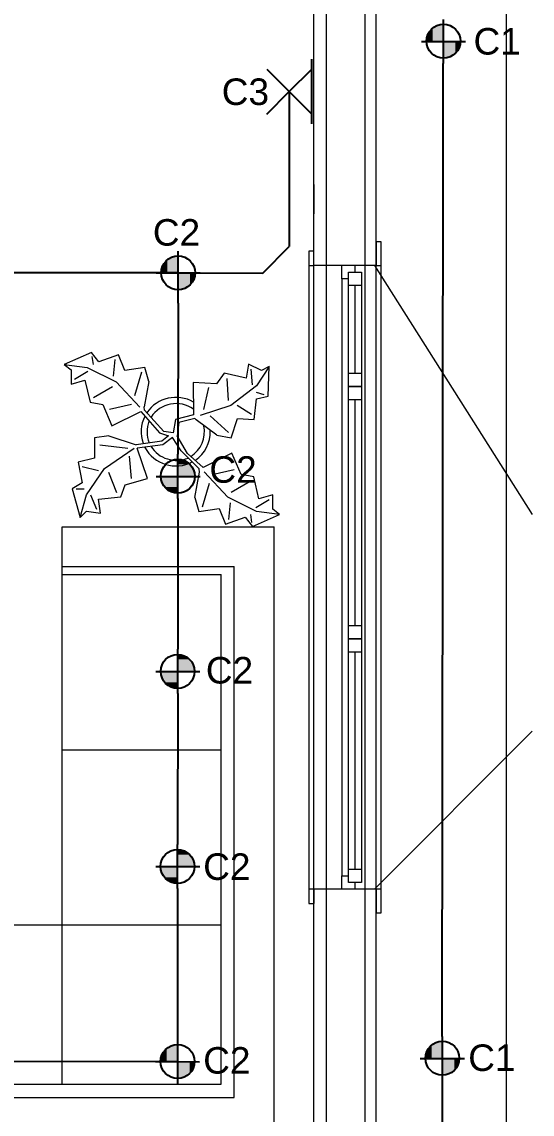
# Model space of a CAD drawing. Header units: millimetres. Extents: x 122681 to 489967, y 7796 to 82317.
# Drawn here: x 146636 to 148561, y 42019 to 46135 of the extents above; entities that cross this region are included whole.
import ezdxf

# ---------------------------------------------------------------- set-up
doc = ezdxf.new("R2010")
doc.units = ezdxf.units.MM
doc.layers.add('Grunnur', color=252, linetype='Continuous', lineweight=18)
for name, color, linetype in [('PDF_R-SKYR-TEXTI', 7, 'Continuous'), ('PDF_Text', 7, 'Continuous'), ('R-TAKN-LAGSPENNA', 7, 'Continuous')]:
    doc.layers.add(name, color=color, linetype=linetype)
doc.styles.add('PDF Arial', font='arial.ttf')

msp = doc.modelspace()

# ---------------------------------------------------------------- linework, layer by layer
at = {"color": 7, "linetype": 'Continuous', "lineweight": 25}
for p, q in [((148224, 44227.6), (148225.9, 45977.6)), ((147644.9, 45871.8), (147644.9, 45288.2)), ((147544.9, 45188.2), (147644.9, 45288.2)), ((147308.4, 45188.4), (147544.9, 45188.2)), ((148221.9, 42311.4), (148224, 44227.6)), ((148221.7, 42145.3), (148221.7, 41406.8))]:
    msp.add_line(p, q, dxfattribs=at)
for p, q in [((147225.3, 45189), (146569.4, 45189.6)), ((147225.2, 45074.3), (147224.8, 44505.4)), ((147224.6, 44339.2), (147224.2, 43770.3)), ((147224, 43604.1), (147223.6, 43035.2)), ((147223.4, 42869.1), (147223, 42216.5)), ((147223, 42216.5), (146570.5, 42217))]:
    msp.add_line(p, q)
at = {"layer": 'Grunnur', "color": 252, "linetype": 'Continuous', "lineweight": 18}
for p, q in [((148464.9, 41139.4), (148464.9, 47162.6)), ((147972.8, 41558.3), (147972.8, 46528.3)), ((147930.8, 41600.3), (147930.8, 46486.3)), ((147785.8, 41745.3), (147785.8, 46341.3)), ((147737.8, 41793.3), (147737.8, 46293.3)), ((147737.8, 45521.6), (147737.8, 45411.6)), ((147991.8, 45305.6), (147972.8, 45305.6)), ((147991.8, 45305.6), (147972.8, 45305.6)), ((147972.8, 45305.6), (147972.8, 45216.6)), ((147972.8, 45216.6), (147972.8, 45305.6)), ((147991.8, 42778.6), (147991.8, 45305.6)), ((147991.8, 45216.6), (147991.8, 45305.6)), ((147737.8, 45270.6), (147718.8, 45270.6)), ((147718.8, 45270.6), (147718.8, 42813.6)), ((147737.8, 45270.6), (147718.8, 45270.6)), ((147718.8, 45270.6), (147718.8, 45216.6)), ((147737.8, 45216.6), (147737.8, 45270.6)), ((147737.8, 45216.6), (147737.8, 45270.6)), ((147718.8, 45216.6), (147737.8, 45216.6)), ((147750.8, 45216.6), (147735.3, 45216.6)), ((147737.8, 42867.6), (147737.8, 45216.6)), ((147788.8, 45216.6), (147750.8, 45216.6)), ((147842.8, 45216.6), (147788.8, 45216.6)), ((147842.8, 45191.6), (147842.8, 45216.6)), ((147892.8, 45216.6), (147842.8, 45216.6)), ((147892.8, 45216.6), (147892.8, 45191.6)), ((147928.8, 45216.6), (147892.8, 45216.6)), ((147941.3, 45216.6), (147928.8, 45216.6)), ((147960.3, 45216.6), (147941.3, 45216.6)), ((147972.8, 45216.6), (147960.3, 45216.6)), ((147966.6, 45216.6), (148561.4, 44277.8)), ((147972.8, 45216.6), (147991.8, 45216.6)), ((147972.8, 42867.6), (147972.8, 45216.6)), ((147842.8, 45166.6), (147842.8, 45191.6)), ((147842.8, 45166.6), (147842.8, 44760.4)), ((147867.8, 45166.6), (147842.8, 45166.6)), ((147867.8, 45141.6), (147867.8, 45191.6)), ((147867.8, 45191.6), (147917.8, 45191.6)), ((147917.8, 45191.6), (147917.8, 45141.6)), ((147867.8, 44810.4), (147867.8, 45141.6)), ((147917.8, 45141.6), (147867.8, 45141.6)), ((147892.8, 45141.6), (147892.8, 44810.4)), ((147917.8, 45141.6), (147917.8, 44810.4)), ((146898, 44888.7), (146795.8, 44843.3)), ((146926.2, 44853.9), (146898, 44888.7)), ((146900.1, 44873.5), (146904.4, 44843.1)), ((147000.1, 44879.8), (146926.2, 44853.9)), ((147023.8, 44821.1), (147000.1, 44879.8)), ((146795.8, 44843.3), (146821.8, 44823.7)), ((146795.8, 44843.3), (146882.7, 44832.2)), ((146821.8, 44823.7), (146821.7, 44769.4)), ((146882.7, 44832.2), (146991.2, 44777.7)), ((146987, 44862.4), (146980.3, 44799.4)), ((147099.9, 44831.7), (147023.8, 44821.1)), ((147115, 44779.6), (147099.9, 44831.7)), ((147491.1, 44845.1), (147481.8, 44791.6)), ((147539.9, 44821.2), (147491.1, 44845.1)), ((147506.3, 44767.5), (147501, 44825.7)), ((147568.9, 44836), (147520.9, 44762.7)), ((147568.9, 44836), (147539.9, 44821.2)), ((147564.9, 44724.2), (147568.9, 44836)), ((146821.7, 44769.4), (146873.9, 44784.5)), ((146884.8, 44817), (146834.8, 44786.7)), ((146873.9, 44784.5), (146893.2, 44701.9)), ((147086.8, 44814.4), (147060.6, 44725.4)), ((147399.1, 44810.4), (147370.2, 44771.3)), ((147481.8, 44791.6), (147399.1, 44810.4)), ((147408.9, 44791), (147414.4, 44708.5)), ((147867.8, 44760.4), (147867.8, 44810.4)), ((147867.8, 44810.4), (147917.8, 44810.4)), ((147917.8, 44810.4), (147917.8, 44760.4)), ((146906.3, 44719.2), (146978.1, 44760.3)), ((146991.2, 44777.7), (147080.4, 44682.3)), ((147115, 44779.6), (147097.4, 44684)), ((147370.2, 44771.3), (147282.7, 44775.5)), ((147282.7, 44775.5), (147283.7, 44654.1)), ((147322.4, 44673.8), (147341.2, 44756.5)), ((147520.9, 44762.7), (147424.3, 44689.1)), ((147842.8, 44760.4), (147842.8, 43492)), ((147917.8, 44760.4), (147867.8, 44760.4)), ((147867.8, 44710.4), (147867.8, 44760.4)), ((147867.8, 44760.4), (147917.8, 44760.4)), ((147917.8, 44760.4), (147917.8, 44710.4)), ((146893.2, 44701.9), (146941, 44693.1)), ((147512.1, 44636.4), (147521.2, 44714.2)), ((147550.3, 44728.9), (147521.1, 44738.4)), ((147521.2, 44714.2), (147564.9, 44724.2)), ((147867.8, 43859.5), (147867.8, 44710.4)), ((147917.8, 44710.4), (147867.8, 44710.4)), ((147892.8, 44710.4), (147892.8, 43859.5)), ((147917.8, 44710.4), (147917.8, 43859.5)), ((146941, 44693.1), (146975.6, 44612.6)), ((147049.6, 44692.8), (146967, 44673.4)), ((146975.6, 44612.6), (147084.3, 44666.7)), ((147084.3, 44666.7), (147155.5, 44585.9)), ((147098.9, 44671.7), (147097.4, 44684)), ((147171, 44591.6), (147098.9, 44671.7)), ((147424.3, 44689.1), (147308, 44651.5)), ((147502.3, 44655.7), (147448.6, 44689.3)), ((147215.2, 44636.9), (147206.4, 44585.9)), ((147283.7, 44654.1), (147215.2, 44636.9)), ((147228.5, 44625.6), (147221.8, 44574.6)), ((147288.7, 44639.5), (147228.5, 44625.6)), ((147228.5, 44625.6), (147228.5, 44625.6)), ((147293.5, 44634.7), (147288.7, 44639.5)), ((147371.7, 44577), (147293.5, 44634.7)), ((147415.3, 44587), (147346.8, 44649.7)), ((147425.2, 44567.7), (147448.9, 44640.7)), ((147448.9, 44640.7), (147512.1, 44636.4)), ((147155.5, 44585.9), (147188.7, 44574.6)), ((147206.4, 44585.9), (147171, 44591.6)), ((147371.7, 44577), (147425.2, 44567.7)), ((146963.6, 44574.9), (146909.8, 44567.2)), ((146909.8, 44567.2), (146909.8, 44490.4)), ((147035.4, 44527), (146930.2, 44539.5)), ((146963.6, 44574.9), (147067.1, 44540.6)), ((147164.4, 44554.8), (147067.1, 44540.6)), ((147168.2, 44541.2), (147071.1, 44528.8)), ((147188.7, 44574.6), (147164.4, 44554.8)), ((147204.2, 44568.9), (147168.2, 44541.2)), ((147237.3, 44517.9), (147204.2, 44568.9)), ((147260.8, 44508.1), (147221.8, 44574.6)), ((146948.2, 44452), (147060.1, 44528.4)), ((147040.4, 44498), (147048.1, 44413.5)), ((147109.5, 44413.5), (147071.1, 44528.8)), ((147305.1, 44450.2), (147237.3, 44517.9)), ((147260.8, 44508.1), (147319.6, 44455.2)), ((147428.4, 44509.3), (147319.6, 44455.2)), ((147463, 44428.8), (147428.4, 44509.3)), ((146909.8, 44490.4), (146848.4, 44475)), ((146848.4, 44475), (146863.7, 44398.2)), ((146863.7, 44459.6), (146925.2, 44444.3)), ((146879.1, 44352.1), (146948.2, 44452)), ((146994.3, 44359.8), (146963.6, 44436.6)), ((147025, 44390.5), (147109.5, 44413.5)), ((147288.9, 44342.3), (147306.5, 44437.9)), ((147306.5, 44437.9), (147305.1, 44450.2)), ((147412.8, 44344.2), (147323.5, 44438.6)), ((147354.3, 44429.1), (147436.9, 44448.4)), ((147510.7, 44420), (147463, 44428.8)), ((147530.1, 44337.4), (147510.7, 44420)), ((146863.7, 44398.2), (146825.3, 44375.1)), ((146825.3, 44375.1), (146856.1, 44267.6)), ((146840.7, 44375.1), (146871.4, 44375.1)), ((147009.7, 44344.4), (147025, 44390.5)), ((147317.1, 44307.5), (147343.4, 44396.5)), ((147497.7, 44402.7), (147425.9, 44361.6)), ((146856.1, 44267.6), (146879.1, 44352.1)), ((146894.5, 44352.1), (146917.5, 44298.3)), ((146925.2, 44336.7), (147009.7, 44344.4)), ((146932.9, 44283), (146925.2, 44336.7)), ((147288.9, 44342.3), (147304, 44290.1)), ((147521.3, 44289.6), (147412.8, 44344.2)), ((147519.2, 44304.8), (147569.2, 44335.2)), ((147582.3, 44352.5), (147530.1, 44337.4)), ((147582.2, 44298.2), (147582.3, 44352.5)), ((146856.1, 44267.6), (146879.1, 44290.6)), ((146879.1, 44290.6), (146932.9, 44283)), ((147304, 44290.1), (147380.1, 44300.8)), ((147380.1, 44300.8), (147403.9, 44242.1)), ((147416.9, 44259.5), (147423.6, 44322.4)), ((147608.2, 44278.6), (147521.3, 44289.6)), ((147608.2, 44278.6), (147582.2, 44298.2)), ((147403.9, 44242.1), (147477.8, 44268)), ((147477.8, 44268), (147506, 44233.2)), ((147503.8, 44248.4), (147499.5, 44278.8)), ((147506, 44233.2), (147608.2, 44278.6)), ((146787.4, 44231.8), (147587.4, 44231.8)), ((146787.4, 42131.8), (146787.4, 44231.8)), ((147587.4, 41931.8), (147587.4, 44231.8)), ((146787.4, 44081.8), (147437.4, 44081.8)), ((146787.4, 44051.8), (147387.4, 44051.8)), ((147387.4, 42131.8), (147387.4, 44051.8)), ((147437.4, 42081.8), (147437.4, 44081.8)), ((147867.8, 43809.5), (147867.8, 43859.5)), ((147867.8, 43859.5), (147917.8, 43859.5)), ((147917.8, 43859.5), (147917.8, 43809.5)), ((147917.8, 43809.5), (147867.8, 43809.5)), ((147867.8, 43759.5), (147867.8, 43809.5)), ((147867.8, 43809.5), (147917.8, 43809.5)), ((147917.8, 43809.5), (147917.8, 43759.5)), ((147917.8, 43759.5), (147867.8, 43759.5)), ((147867.8, 42941.6), (147867.8, 43759.5)), ((147892.8, 43759.5), (147892.8, 42941.6)), ((147917.8, 43759.5), (147917.8, 42941.6)), ((147842.8, 43492), (147842.8, 42917.6)), ((147966.6, 42866.6), (148561.4, 43461.4)), ((147867.8, 42891.6), (147867.8, 42941.6)), ((147867.8, 42941.6), (147917.8, 42941.6)), ((147917.8, 42941.6), (147917.8, 42891.6)), ((147842.8, 42891.6), (147842.8, 42916.6)), ((147842.8, 42916.6), (147867.8, 42916.6)), ((147842.8, 42866.6), (147842.8, 42891.6)), ((147917.8, 42891.6), (147867.8, 42891.6)), ((147892.8, 42891.6), (147892.8, 42866.6)), ((147718.8, 42866.6), (147718.8, 42812.6)), ((147737.8, 42866.6), (147718.8, 42866.6)), ((147750.8, 42866.6), (147735.3, 42866.6)), ((147737.8, 42812.6), (147737.8, 42866.6)), ((147737.8, 42866.6), (147737.8, 42812.6)), ((147788.8, 42866.6), (147750.8, 42866.6)), ((147842.8, 42866.6), (147788.8, 42866.6)), ((147892.8, 42866.6), (147842.8, 42866.6)), ((147928.8, 42866.6), (147892.8, 42866.6)), ((147941.3, 42866.6), (147928.8, 42866.6)), ((147960.3, 42866.6), (147941.3, 42866.6)), ((147972.8, 42866.6), (147960.3, 42866.6)), ((147972.8, 42866.6), (147972.8, 42777.6)), ((147991.8, 42866.6), (147972.8, 42866.6)), ((147972.8, 42866.6), (147972.8, 42777.6)), ((147991.8, 42777.6), (147991.8, 42866.6)), ((147718.8, 42812.6), (147737.8, 42812.6)), ((147718.8, 42812.6), (147737.8, 42812.6)), ((147972.8, 42777.6), (147991.8, 42777.6)), ((147972.8, 42777.6), (147991.8, 42777.6))]:
    msp.add_line(p, q, dxfattribs=at)
for points in [[(146787.4, 43391.8), (147387.4, 43391.8)], [(145287.4, 42731.8), (147387.4, 42731.8)], [(145467.4, 42131.8), (147387.4, 42131.8)], [(145437.4, 42081.8), (147437.4, 42081.8)]]:
    msp.add_lwpolyline(points, dxfattribs=at)
for centre, radius, start, end in [((147216.9, 44586.6), 133.1, 59.8972, 145.6243), ((147218.2, 44582.1), 114, 55.0586, 146.1781), ((147219.1, 44589.6), 133.2, 153.9082, 198.7983), ((147222.7, 44590.3), 114.7, 159.9699, 201.5906), ((147216.3, 44590.2), 108.6, 301.3275, 11.8353), ((147216.3, 44590.2), 130.4, 304.8831, 1.3853), ((147219.3, 44597.2), 114.9, 212.528, 292.6289), ((147217.4, 44594.9), 133.6, 208.7286, 297.4188)]:
    msp.add_arc(centre, radius, start, end, dxfattribs=at)
at = {"layer": 'PDF_R-SKYR-TEXTI', "lineweight": 25}
for points in [[(148226.1, 46143.7), (148225.9, 45977.6)], [(148143.4, 46061.3), (148309.6, 46061.1)], [(147224.9, 45271.1), (147224.7, 45104.9)], [(147142.3, 45188.6), (147308.4, 45188.4)], [(147225.2, 45074.3), (147225.3, 45189)], [(147224.6, 44339.2), (147224.8, 44505.4)], [(147142.2, 44421.8), (147308.3, 44421.7)], [(147224, 43604.1), (147224.2, 43770.3)], [(147141.6, 43686.8), (147307.7, 43686.6)], [(147223.4, 42869.1), (147223.6, 43035.2)], [(147141, 42951.7), (147307.1, 42951.5)], [(147223, 42299.1), (147222.9, 42132.9)], [(148221.9, 42311.4), (148221.7, 42145.3)], [(147140.4, 42216.6), (147306.6, 42216.5)], [(148139.3, 42229), (148305.4, 42228.8)]]:
    msp.add_lwpolyline(points, dxfattribs=at)
for centre in [(148226.5, 46061.7), (147225.3, 45189), (147224.2, 44422.3), (147223.6, 43687.2), (147223, 42952.1), (147223.5, 42217.1), (148222.4, 42229.4)]:
    msp.add_circle(centre, 64, dxfattribs=at)
at = {"layer": 'PDF_R-SKYR-TEXTI', "transparency": 33554559}
for points in [[(148177.3, 46061.3), (148177.3, 46102.5), (148171, 46061.3)], [(148177.3, 46102.5), (148171, 46061.3), (148171, 46093)], [(148185.8, 46061.2), (148185.8, 46109.9), (148177.3, 46061.3)], [(148185.8, 46109.9), (148177.3, 46061.3), (148177.3, 46102.5)], [(148194.2, 46061.2), (148194.3, 46116.3), (148185.8, 46061.2)], [(148194.3, 46116.3), (148185.8, 46061.2), (148185.8, 46109.9)], [(148204.8, 46061.2), (148204.9, 46121.5), (148194.2, 46061.2)], [(148204.9, 46121.5), (148194.2, 46061.2), (148194.3, 46116.3)], [(148215.4, 46061.2), (148215.5, 46123.7), (148204.8, 46061.2)], [(148215.5, 46123.7), (148204.8, 46061.2), (148204.9, 46121.5)], [(148226, 46061.2), (148226.1, 46124.7), (148215.4, 46061.2)], [(148226.1, 46124.7), (148215.4, 46061.2), (148215.5, 46123.7)], [(148163.6, 46071.8), (148163.5, 46061.3), (148162.5, 46061.3)], [(148166.7, 46082.4), (148163.6, 46071.8), (148163.5, 46061.3)], [(148166.7, 46082.4), (148166.7, 46061.3), (148163.5, 46061.3)], [(148171, 46061.3), (148171, 46093), (148166.7, 46061.3)], [(148171, 46093), (148166.7, 46061.3), (148166.7, 46082.4)], [(148238.6, 45998.7), (148238.7, 46061.2), (148225.9, 45996.6)], [(148238.7, 46061.2), (148225.9, 45996.6), (148226, 46061.2)], [(148250.3, 46001.9), (148250.3, 46061.2), (148238.6, 45998.7)], [(148250.3, 46061.2), (148238.6, 45998.7), (148238.7, 46061.2)], [(148261.9, 46008.2), (148262, 46061.2), (148250.3, 46001.9)], [(148262, 46061.2), (148250.3, 46001.9), (148250.3, 46061.2)], [(148271.5, 46061.1), (148261.9, 46008.2), (148262, 46061.2)], [(148271.4, 46015.6), (148271.5, 46061.1), (148261.9, 46008.2)], [(148279.9, 46025.2), (148280, 46061.1), (148271.4, 46015.6)], [(148280, 46061.1), (148271.4, 46015.6), (148271.5, 46061.1)], [(148285.2, 46036.8), (148285.3, 46061.1), (148279.9, 46025.2)], [(148285.3, 46061.1), (148279.9, 46025.2), (148280, 46061.1)], [(148289.5, 46048.4), (148289.5, 46061.1), (148285.2, 46036.8)], [(148289.5, 46061.1), (148285.2, 46036.8), (148285.3, 46061.1)], [(148290.5, 46061.1), (148289.5, 46048.4), (148289.5, 46061.1)], [(147184.6, 45188.5), (147184.6, 45237.2), (147176.1, 45188.5)], [(147184.6, 45237.2), (147176.1, 45188.5), (147176.1, 45229.8)], [(147193, 45188.5), (147193.1, 45243.6), (147184.6, 45188.5)], [(147193.1, 45243.6), (147184.6, 45188.5), (147184.6, 45237.2)], [(147203.6, 45188.5), (147203.7, 45248.8), (147193, 45188.5)], [(147203.7, 45248.8), (147193, 45188.5), (147193.1, 45243.6)], [(147214.2, 45188.5), (147214.3, 45251), (147203.6, 45188.5)], [(147214.3, 45251), (147203.6, 45188.5), (147203.7, 45248.8)], [(147224.8, 45188.5), (147224.8, 45252), (147214.2, 45188.5)], [(147224.8, 45252), (147214.2, 45188.5), (147214.3, 45251)], [(147162.4, 45199.1), (147162.4, 45188.6), (147161.3, 45188.6)], [(147165.6, 45209.7), (147162.4, 45199.1), (147162.4, 45188.6)], [(147165.6, 45209.7), (147165.5, 45188.6), (147162.4, 45188.6)], [(147169.8, 45188.5), (147169.8, 45220.3), (147165.5, 45188.6)], [(147169.8, 45220.3), (147165.5, 45188.6), (147165.6, 45209.7)], [(147176.1, 45188.5), (147176.1, 45229.8), (147169.8, 45188.5)], [(147176.1, 45229.8), (147169.8, 45188.5), (147169.8, 45220.3)], [(147237.4, 45126.1), (147237.5, 45188.5), (147224.7, 45123.9)], [(147237.5, 45188.5), (147224.7, 45123.9), (147224.8, 45188.5)], [(147249.1, 45129.2), (147249.1, 45188.5), (147237.4, 45126.1)], [(147249.1, 45188.5), (147237.4, 45126.1), (147237.5, 45188.5)], [(147260.7, 45135.6), (147260.8, 45188.5), (147249.1, 45129.2)], [(147260.8, 45188.5), (147249.1, 45129.2), (147249.1, 45188.5)], [(147270.3, 45143), (147270.3, 45188.5), (147260.7, 45135.6)], [(147270.3, 45188.5), (147260.7, 45135.6), (147260.8, 45188.5)], [(147278.7, 45152.5), (147278.8, 45188.5), (147270.3, 45143)], [(147278.8, 45188.5), (147270.3, 45143), (147270.3, 45188.5)], [(147284, 45164.1), (147284.1, 45188.5), (147278.7, 45152.5)], [(147284.1, 45188.5), (147278.7, 45152.5), (147278.8, 45188.5)], [(147288.3, 45175.8), (147288.3, 45188.5), (147284, 45164.1)], [(147288.3, 45188.5), (147284, 45164.1), (147284.1, 45188.5)], [(147289.4, 45188.5), (147288.3, 45175.8), (147288.3, 45188.5)], [(147224.8, 44481), (147260.7, 44475.7), (147224.7, 44475.7)], [(147260.7, 44475.7), (147224.7, 44475.7), (147270.2, 44467.2)], [(147224.7, 44475.7), (147270.2, 44467.2), (147224.7, 44467.3)], [(147270.2, 44467.2), (147224.7, 44467.3), (147277.6, 44457.7)], [(147224.7, 44467.3), (147277.6, 44457.7), (147224.7, 44457.7)], [(147277.6, 44457.7), (147224.7, 44457.7), (147284, 44446.1)], [(147224.7, 44457.7), (147284, 44446.1), (147224.7, 44446.1)], [(147224.8, 44486.3), (147237.5, 44485.2), (147224.8, 44485.3)], [(147237.5, 44485.2), (147224.8, 44485.3), (147249.1, 44481)], [(147224.8, 44485.3), (147249.1, 44481), (147224.8, 44481)], [(147249.1, 44481), (147224.8, 44481), (147260.7, 44475.7)], [(147224.7, 44421.8), (147161.2, 44421.8), (147224.7, 44411.2)], [(147161.2, 44421.8), (147224.7, 44411.2), (147162.3, 44411.2)], [(147284, 44446.1), (147224.7, 44446.1), (147287.2, 44434.4)], [(147224.7, 44446.1), (147287.2, 44434.4), (147224.7, 44434.5)], [(147287.2, 44434.4), (147224.7, 44434.5), (147289.3, 44421.7)], [(147224.7, 44434.5), (147289.3, 44421.7), (147224.7, 44421.8)], [(147224.7, 44411.2), (147162.3, 44411.2), (147224.7, 44400.6)], [(147162.3, 44411.2), (147224.7, 44400.6), (147164.4, 44400.6)], [(147224.7, 44400.6), (147164.4, 44400.6), (147224.7, 44390)], [(147164.4, 44400.6), (147224.7, 44390), (147169.6, 44390.1)], [(147224.7, 44390), (147169.6, 44390.1), (147224.7, 44381.5)], [(147169.6, 44390.1), (147224.7, 44381.5), (147176, 44381.6)], [(147224.7, 44381.5), (147176, 44381.6), (147224.7, 44373.1)], [(147176, 44381.6), (147224.7, 44373.1), (147183.4, 44373.1)], [(147224.7, 44373.1), (147183.4, 44373.1), (147224.7, 44366.7)], [(147183.4, 44373.1), (147224.7, 44366.7), (147192.9, 44366.8)], [(147224.7, 44366.7), (147192.9, 44366.8), (147224.7, 44362.5)], [(147192.9, 44366.8), (147224.7, 44362.5), (147203.5, 44362.5)], [(147203.5, 44362.5), (147214.1, 44359.3), (147224.7, 44359.3)], [(147203.5, 44362.5), (147224.7, 44362.5), (147224.7, 44359.3)], [(147214.1, 44359.3), (147224.7, 44359.3), (147224.7, 44358.3)], [(147224.2, 43740.7), (147269.7, 43732.2), (147224.1, 43732.2)], [(147269.7, 43732.2), (147224.1, 43732.2), (147277.1, 43722.6)], [(147224.1, 43732.2), (147277.1, 43722.6), (147224.1, 43722.7)], [(147277.1, 43722.6), (147224.1, 43722.7), (147283.4, 43711)], [(147224.1, 43722.7), (147283.4, 43711), (147224.1, 43711)], [(147224.2, 43751.2), (147236.9, 43750.2), (147224.2, 43750.2)], [(147236.9, 43750.2), (147224.2, 43750.2), (147248.5, 43745.9)], [(147224.2, 43750.2), (147248.5, 43745.9), (147224.2, 43745.9)], [(147248.5, 43745.9), (147224.2, 43745.9), (147260.1, 43740.6)], [(147224.2, 43745.9), (147260.1, 43740.6), (147224.2, 43740.7)], [(147260.1, 43740.6), (147224.2, 43740.7), (147269.7, 43732.2)], [(147224.1, 43686.7), (147160.6, 43686.7), (147224.1, 43676.1)], [(147160.6, 43686.7), (147224.1, 43676.1), (147161.7, 43676.2)], [(147224.1, 43676.1), (147161.7, 43676.2), (147224.1, 43665.5)], [(147161.7, 43676.2), (147224.1, 43665.5), (147163.8, 43665.6)], [(147283.4, 43711), (147224.1, 43711), (147286.6, 43699.3)], [(147224.1, 43711), (147286.6, 43699.3), (147224.1, 43699.4)], [(147286.6, 43699.3), (147224.1, 43699.4), (147288.7, 43686.6)], [(147224.1, 43699.4), (147288.7, 43686.6), (147224.1, 43686.7)], [(147224.1, 43665.5), (147163.8, 43665.6), (147224.1, 43654.9)], [(147163.8, 43665.6), (147224.1, 43654.9), (147169.1, 43655)], [(147224.1, 43654.9), (147169.1, 43655), (147224.1, 43646.5)], [(147169.1, 43655), (147224.1, 43646.5), (147175.4, 43646.5)], [(147224.1, 43646.5), (147175.4, 43646.5), (147224.1, 43638)], [(147175.4, 43646.5), (147224.1, 43638), (147182.8, 43638)], [(147224.1, 43638), (147182.8, 43638), (147224.1, 43631.7)], [(147182.8, 43638), (147224.1, 43631.7), (147192.3, 43631.7)], [(147224.1, 43631.7), (147192.3, 43631.7), (147224.1, 43627.4)], [(147192.3, 43631.7), (147224.1, 43627.4), (147202.9, 43627.4)], [(147202.9, 43627.4), (147213.5, 43624.3), (147224.1, 43624.2)], [(147202.9, 43627.4), (147224.1, 43627.4), (147224.1, 43624.2)], [(147213.5, 43624.3), (147224.1, 43624.2), (147224.1, 43623.2)], [(147223.6, 43016.2), (147236.3, 43015.1), (147223.6, 43015.1)], [(147236.3, 43015.1), (147223.6, 43015.1), (147247.9, 43010.9)], [(147223.6, 43015.1), (147247.9, 43010.9), (147223.6, 43010.9)], [(147223.6, 43005.6), (147269.1, 42997.1), (147223.5, 42997.1)], [(147269.1, 42997.1), (147223.5, 42997.1), (147276.5, 42987.5)], [(147223.5, 42997.1), (147276.5, 42987.5), (147223.5, 42987.6)], [(147276.5, 42987.5), (147223.5, 42987.6), (147282.8, 42975.9)], [(147223.5, 42987.6), (147282.8, 42975.9), (147223.5, 42975.9)], [(147282.8, 42975.9), (147223.5, 42975.9), (147286, 42964.3)], [(147223.5, 42975.9), (147286, 42964.3), (147223.5, 42964.3)], [(147247.9, 43010.9), (147223.6, 43010.9), (147259.5, 43005.6)], [(147223.6, 43010.9), (147259.5, 43005.6), (147223.6, 43005.6)], [(147259.5, 43005.6), (147223.6, 43005.6), (147269.1, 42997.1)], [(147223.5, 42951.6), (147160, 42951.7), (147223.5, 42941)], [(147160, 42951.7), (147223.5, 42941), (147161.1, 42941.1)], [(147223.5, 42941), (147161.1, 42941.1), (147223.5, 42930.4)], [(147161.1, 42941.1), (147223.5, 42930.4), (147163.2, 42930.5)], [(147223.5, 42930.4), (147163.2, 42930.5), (147223.5, 42919.9)], [(147163.2, 42930.5), (147223.5, 42919.9), (147168.5, 42919.9)], [(147286, 42964.3), (147223.5, 42964.3), (147288.1, 42951.6)], [(147223.5, 42964.3), (147288.1, 42951.6), (147223.5, 42951.6)], [(147223.5, 42919.9), (147168.5, 42919.9), (147223.5, 42911.4)], [(147168.5, 42919.9), (147223.5, 42911.4), (147174.8, 42911.4)], [(147223.5, 42911.4), (147174.8, 42911.4), (147223.5, 42902.9)], [(147174.8, 42911.4), (147223.5, 42902.9), (147182.2, 42903)], [(147223.5, 42902.9), (147182.2, 42903), (147223.5, 42896.6)], [(147182.2, 42903), (147223.5, 42896.6), (147191.7, 42896.6)], [(147223.5, 42896.6), (147191.7, 42896.6), (147223.5, 42892.3)], [(147191.7, 42896.6), (147223.5, 42892.3), (147202.3, 42892.4)], [(147202.3, 42892.4), (147212.9, 42889.2), (147223.5, 42889.2)], [(147202.3, 42892.4), (147223.5, 42892.3), (147223.5, 42889.2)], [(147212.9, 42889.2), (147223.5, 42889.2), (147223.5, 42888.1)], [(147191.2, 42216.6), (147191.3, 42271.6), (147182.7, 42216.6)], [(147191.3, 42271.6), (147182.7, 42216.6), (147182.8, 42265.2)], [(147201.8, 42216.5), (147201.8, 42276.9), (147191.2, 42216.6)], [(147201.8, 42276.9), (147191.2, 42216.6), (147191.3, 42271.6)], [(147212.4, 42216.5), (147212.4, 42279), (147201.8, 42216.5)], [(147212.4, 42279), (147201.8, 42216.5), (147201.8, 42276.9)], [(147223, 42216.5), (147223, 42280), (147212.4, 42216.5)], [(147223, 42280), (147212.4, 42216.5), (147212.4, 42279)], [(148181.6, 42228.9), (148181.7, 42277.6), (148173.1, 42228.9)], [(148181.7, 42277.6), (148173.1, 42228.9), (148173.2, 42270.2)], [(148190.1, 42228.9), (148190.1, 42284), (148181.6, 42228.9)], [(148190.1, 42284), (148181.6, 42228.9), (148181.7, 42277.6)], [(148200.7, 42228.9), (148200.7, 42289.2), (148190.1, 42228.9)], [(148200.7, 42289.2), (148190.1, 42228.9), (148190.1, 42284)], [(148211.2, 42228.9), (148211.3, 42291.3), (148200.7, 42228.9)], [(148211.3, 42291.3), (148200.7, 42228.9), (148200.7, 42289.2)], [(148221.8, 42228.9), (148221.9, 42292.4), (148211.2, 42228.9)], [(148221.9, 42292.4), (148211.2, 42228.9), (148211.3, 42291.3)], [(147163.7, 42237.7), (147160.5, 42227.2), (147160.5, 42216.6)], [(147163.7, 42237.7), (147163.7, 42216.6), (147160.5, 42216.6)], [(147167.9, 42216.6), (147168, 42248.3), (147163.7, 42216.6)], [(147168, 42248.3), (147163.7, 42216.6), (147163.7, 42237.7)], [(147174.3, 42216.6), (147174.3, 42257.8), (147167.9, 42216.6)], [(147174.3, 42257.8), (147167.9, 42216.6), (147168, 42248.3)], [(147182.7, 42216.6), (147182.8, 42265.2), (147174.3, 42216.6)], [(147182.8, 42265.2), (147174.3, 42216.6), (147174.3, 42257.8)], [(148159.4, 42239.5), (148159.4, 42229), (148158.3, 42229)], [(148162.6, 42250.1), (148159.4, 42239.5), (148159.4, 42229)], [(148162.6, 42250.1), (148162.6, 42229), (148159.4, 42229)], [(148166.8, 42229), (148166.8, 42260.7), (148162.6, 42229)], [(148166.8, 42260.7), (148162.6, 42229), (148162.6, 42250.1)], [(148173.1, 42228.9), (148173.2, 42270.2), (148166.8, 42229)], [(148173.2, 42270.2), (148166.8, 42229), (148166.8, 42260.7)], [(147160.5, 42227.2), (147160.5, 42216.6), (147159.5, 42216.6)], [(147235.6, 42154.1), (147235.7, 42216.5), (147222.9, 42152)], [(147235.7, 42216.5), (147222.9, 42152), (147223, 42216.5)], [(147247.3, 42157.2), (147247.3, 42216.5), (147235.6, 42154.1)], [(147247.3, 42216.5), (147235.6, 42154.1), (147235.7, 42216.5)], [(147258.9, 42163.6), (147258.9, 42216.5), (147247.3, 42157.2)], [(147258.9, 42216.5), (147247.3, 42157.2), (147247.3, 42216.5)], [(147268.4, 42171), (147268.5, 42216.5), (147258.9, 42163.6)], [(147268.5, 42216.5), (147258.9, 42163.6), (147258.9, 42216.5)], [(147276.9, 42180.5), (147276.9, 42216.5), (147268.4, 42171)], [(147276.9, 42216.5), (147268.4, 42171), (147268.5, 42216.5)], [(147282.2, 42192.1), (147282.2, 42216.5), (147276.9, 42180.5)], [(147282.2, 42216.5), (147276.9, 42180.5), (147276.9, 42216.5)], [(147286.4, 42203.8), (147286.5, 42216.5), (147282.2, 42192.1)], [(147286.5, 42216.5), (147282.2, 42192.1), (147282.2, 42216.5)], [(147287.5, 42216.5), (147286.4, 42203.8), (147286.5, 42216.5)], [(148234.5, 42166.4), (148234.5, 42228.9), (148221.8, 42164.3)], [(148234.5, 42228.9), (148221.8, 42164.3), (148221.8, 42228.9)], [(148246.1, 42169.6), (148246.2, 42228.9), (148234.5, 42166.4)], [(148246.2, 42228.9), (148234.5, 42166.4), (148234.5, 42228.9)], [(148257.8, 42175.9), (148257.8, 42228.9), (148246.1, 42169.6)], [(148257.8, 42228.9), (148246.1, 42169.6), (148246.2, 42228.9)], [(148267.3, 42228.8), (148257.8, 42175.9), (148257.8, 42228.9)], [(148267.3, 42183.3), (148267.3, 42228.8), (148257.8, 42175.9)], [(148275.8, 42192.9), (148275.8, 42228.8), (148267.3, 42183.3)], [(148275.8, 42228.8), (148267.3, 42183.3), (148267.3, 42228.8)], [(148281.1, 42204.5), (148281.1, 42228.8), (148275.8, 42192.9)], [(148281.1, 42228.8), (148275.8, 42192.9), (148275.8, 42228.8)], [(148285.3, 42216.1), (148285.3, 42228.8), (148281.1, 42204.5)], [(148285.3, 42228.8), (148281.1, 42204.5), (148281.1, 42228.8)], [(148286.4, 42228.8), (148285.3, 42216.1), (148285.3, 42228.8)]]:
    msp.add_solid(points, dxfattribs=at)
at = {"layer": 'R-TAKN-LAGSPENNA', "color": 7, "linetype": 'Continuous', "lineweight": 25}
for p, q in [((147729.7, 45750), (147729.7, 45993.7)), ((147560, 45956.7), (147644.9, 45871.8)), ((147644.9, 45871.8), (147729.7, 45956.7)), ((147560, 45787), (147644.9, 45871.8)), ((147644.9, 45871.8), (147729.7, 45787))]:
    msp.add_line(p, q, dxfattribs=at)

# ---------------------------------------------------------------- texts
at = {"layer": 'PDF_Text', "char_height": 100, "attachment_point": 7, "style": 'PDF Arial'}
for s, insert in [('C1', (148340, 46010)), ('C3', (147390, 45820)), ('C2', (147130, 45290)), ('C2', (147343.4, 44396.5)), ('C2', (147330, 43640)), ('C2', (147320, 42900)), ('C2', (147320, 42170)), ('C1', (148320, 42180))]:
    msp.add_mtext(s, dxfattribs=dict(at, insert=insert))

doc.saveas('drawing.dxf')
